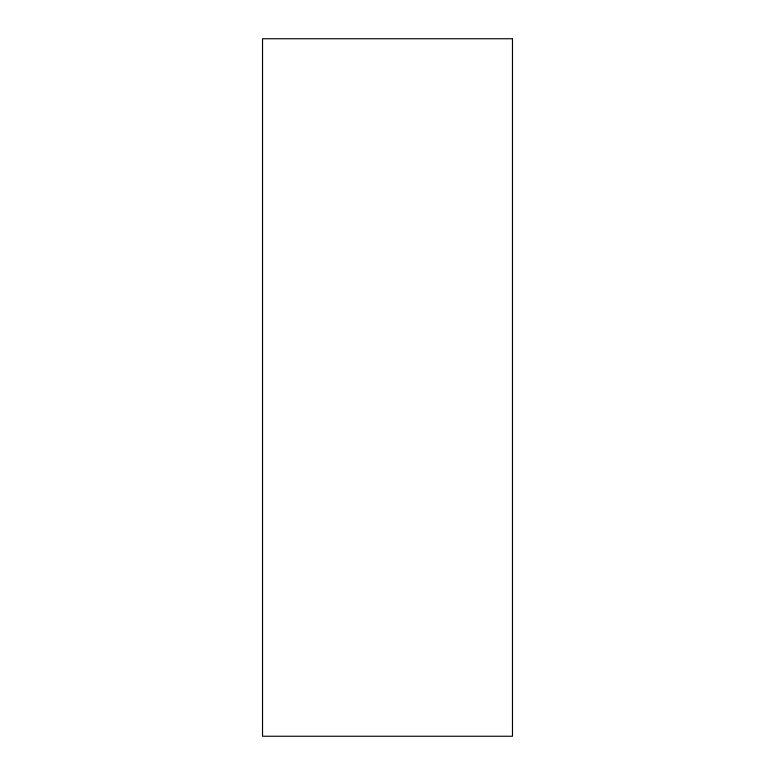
<?xml version="1.0" encoding="UTF-8"?>
<svg xmlns="http://www.w3.org/2000/svg" width="775" height="775" viewBox="0 0 775 775"><rect width="100%" height="100%" fill="white"/><g stroke="black" fill="none" stroke-linecap="round" stroke-linejoin="round"><path stroke-width="1.16" d="M512.469 38.75L262.531 38.75L262.531 736.25L512.469 736.25L512.469 38.75"/></g></svg>
